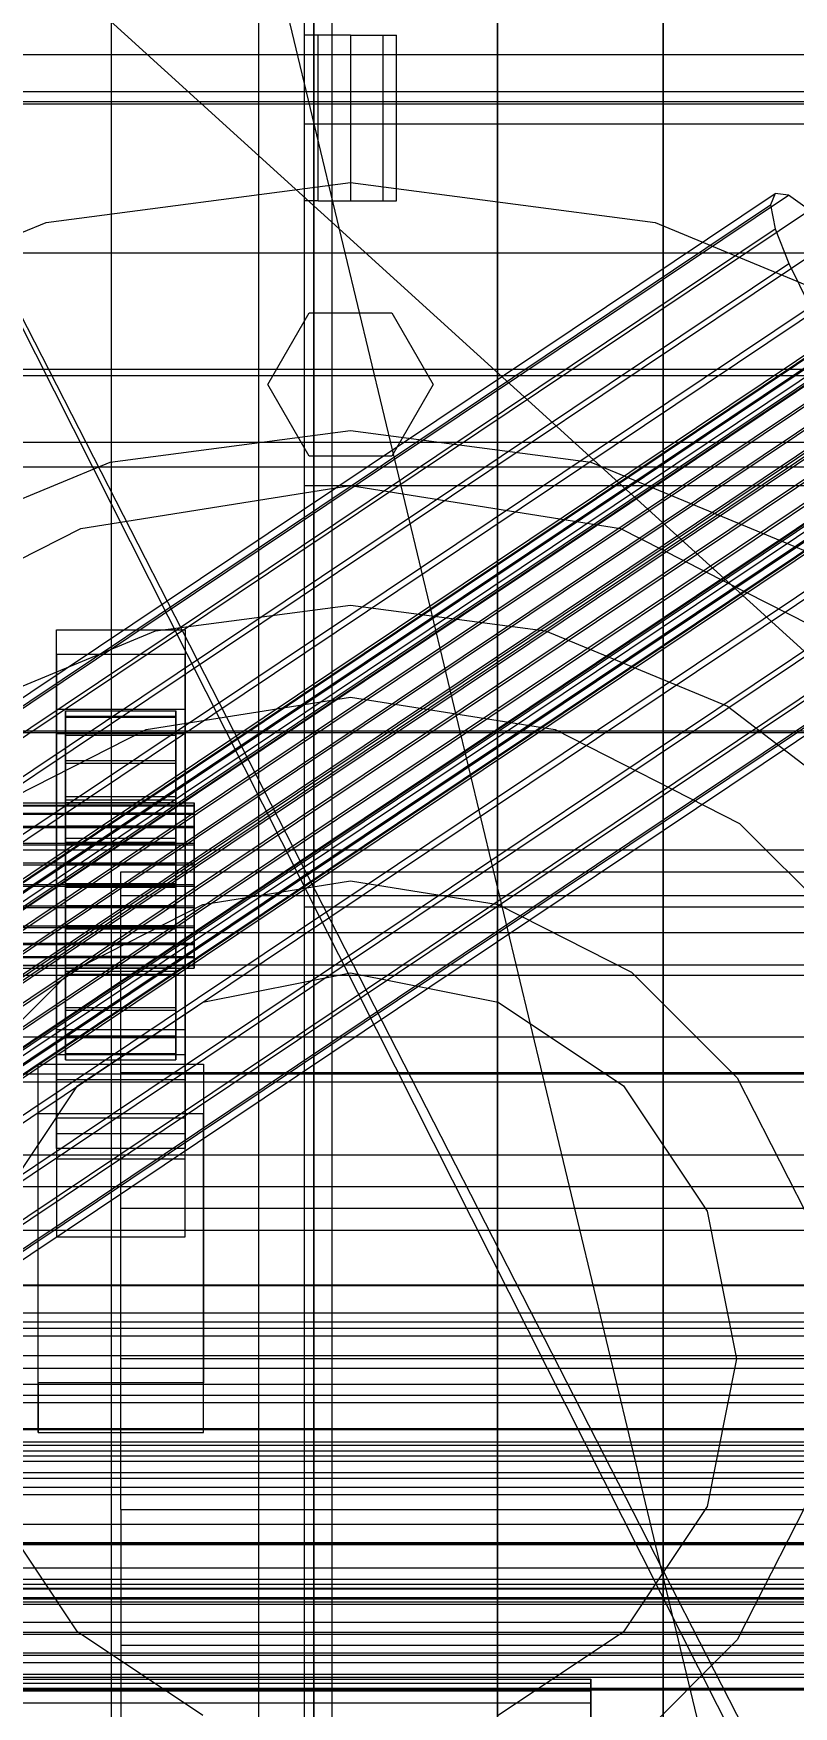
# Model space of a CAD drawing. Header units: millimetres. Extents: x -191664 to 191490, y -197311 to 10263.
# Drawn here: x 250.5 to 333.2, y -30287.8 to -30105.8 of the extents above; entities that cross this region are included whole.
import ezdxf

# ---------------------------------------------------------------- set-up
doc = ezdxf.new("R2010")
doc.units = ezdxf.units.MM
for name, color, linetype, lineweight in [('COTAS_USUARIO', 1, 'Continuous', 0), ('frontal_briquetadora', 7, 'Continuous', 0), ('frontal_C01', 7, 'Continuous', 0), ('frontal_C02', 7, 'Continuous', 0), ('frontal_C03', 7, 'Continuous', 0), ('frontal_dos-mix', 7, 'Continuous', 0), ('frontal_mezcladora', 7, 'Continuous', 0), ('frontal_secador', 7, 'Continuous', 0)]:
    doc.layers.add(name, color=color, linetype=linetype, lineweight=lineweight)
doc.dimstyles.new('PLANTA_100', dxfattribs={"dimtxt": 250, "dimasz": 150, "dimexe": 150, "dimexo": 80, "dimgap": 100, "dimtad": 1, "dimtih": 1, "dimtoh": 1, "dimdec": 1, "dimdsep": 46, "dimcen": 0.09, "dimclrd": 1, "dimclre": 1, "dimclrt": 1, "dimadec": 0, "dimazin": 0, "dimtfac": 1, "dimtdec": 4, "dimtofl": 0, "dimtmove": 0, "dimatfit": 3, "dimfxl": 1, "dimtolj": 1, "dimtzin": 0, "dimarcsym": 0})

# ---------------------------------------------------------------- blocks, each defined once
blk = doc.blocks.new('*D104')
at = {"layer": 'COTAS_USUARIO', "color": 1, "lineweight": -2, "transparency": 16777216}
for p, q in [((1220, -30125), (1220, -29975)), ((100, -30275), (1370, -30275)), ((100, -30730), (1370, -30730)), ((1220, -30880), (1220, -31030))]:
    blk.add_line(p, q, dxfattribs=at)
at = {"layer": 'COTAS_USUARIO', "color": 1, "transparency": 16777216}
for points in [[(1195, -30125), (1245, -30125), (1220, -30275)], [(1195, -30880), (1245, -30880), (1220, -30730)]]:
    blk.add_solid(points, dxfattribs=at)
at = {"layer": 'Defpoints', "color": 0, "transparency": 16777216}
for p in [(20, -30275), (20, -30730), (1220, -30730)]:
    blk.add_point(p, dxfattribs=at)
blk = doc.blocks.new('*D107')
at = {"layer": 'COTAS_USUARIO', "color": 1, "lineweight": -2, "transparency": 16777216}
for p, q in [((100, -29700), (1370, -29700)), ((1220, -29850), (1220, -30125)), ((100, -30275), (1370, -30275))]:
    blk.add_line(p, q, dxfattribs=at)
at = {"layer": 'COTAS_USUARIO', "color": 1, "transparency": 16777216}
for points in [[(1195, -29850), (1245, -29850), (1220, -29700)], [(1195, -30125), (1245, -30125), (1220, -30275)]]:
    blk.add_solid(points, dxfattribs=at)
at = {"layer": 'Defpoints', "color": 0, "transparency": 16777216}
for p in [(20, -29700), (20, -30275), (1220, -30275)]:
    blk.add_point(p, dxfattribs=at)
blk = doc.blocks.new('*D115')
at = {"layer": 'COTAS_USUARIO', "color": 1, "lineweight": -2, "transparency": 16777216}
for p, q in [((100, -29700), (1370, -29700)), ((1220, -29850), (1220, -30125)), ((100, -30275), (1370, -30275))]:
    blk.add_line(p, q, dxfattribs=at)
at = {"layer": 'COTAS_USUARIO', "color": 1, "transparency": 16777216}
for points in [[(1195, -29850), (1245, -29850), (1220, -29700)], [(1195, -30125), (1245, -30125), (1220, -30275)]]:
    blk.add_solid(points, dxfattribs=at)
at = {"layer": 'Defpoints', "color": 0, "transparency": 16777216}
for p in [(20, -29700), (20, -30275), (1220, -30275)]:
    blk.add_point(p, dxfattribs=at)
blk = doc.blocks.new('*D118')
at = {"layer": 'COTAS_USUARIO', "color": 1, "lineweight": -2, "transparency": 16777216}
for p, q in [((1200, -29560), (1200, -29410)), ((80, -29710), (1350, -29710)), ((80, -29990), (1350, -29990)), ((1200, -30140), (1200, -30290))]:
    blk.add_line(p, q, dxfattribs=at)
at = {"layer": 'COTAS_USUARIO', "color": 1, "transparency": 16777216}
for points in [[(1175, -29560), (1225, -29560), (1200, -29710)], [(1175, -30140), (1225, -30140), (1200, -29990)]]:
    blk.add_solid(points, dxfattribs=at)
at = {"layer": 'Defpoints', "color": 0, "transparency": 16777216}
for p in [(0, -29710), (0, -29990), (1200, -29990)]:
    blk.add_point(p, dxfattribs=at)
blk = doc.blocks.new('*D119')
at = {"layer": 'COTAS_USUARIO', "color": 1, "lineweight": -2, "transparency": 16777216}
for p, q in [((1200, -29840), (1200, -29690)), ((80, -29990), (1350, -29990)), ((80, -30270), (1350, -30270)), ((1200, -30420), (1200, -30570))]:
    blk.add_line(p, q, dxfattribs=at)
at = {"layer": 'COTAS_USUARIO', "color": 1, "transparency": 16777216}
for points in [[(1175, -29840), (1225, -29840), (1200, -29990)], [(1175, -30420), (1225, -30420), (1200, -30270)]]:
    blk.add_solid(points, dxfattribs=at)
at = {"layer": 'Defpoints', "color": 0, "transparency": 16777216}
for p in [(0, -29990), (0, -30270), (1200, -30270)]:
    blk.add_point(p, dxfattribs=at)
blk = doc.blocks.new('*D120')
at = {"layer": 'COTAS_USUARIO', "color": 1, "lineweight": -2, "transparency": 16777216}
for p, q in [((1200, -30120), (1200, -29970)), ((80, -30270), (1350, -30270)), ((80, -30550), (1350, -30550)), ((1200, -30700), (1200, -30850))]:
    blk.add_line(p, q, dxfattribs=at)
at = {"layer": 'COTAS_USUARIO', "color": 1, "transparency": 16777216}
for points in [[(1175, -30120), (1225, -30120), (1200, -30270)], [(1175, -30700), (1225, -30700), (1200, -30550)]]:
    blk.add_solid(points, dxfattribs=at)
at = {"layer": 'Defpoints', "color": 0, "transparency": 16777216}
for p in [(0, -30270), (0, -30550), (1200, -30550)]:
    blk.add_point(p, dxfattribs=at)

msp = doc.modelspace()

# ---------------------------------------------------------------- linework, layer by layer
at = {"layer": 'frontal_briquetadora', "color": 9, "true_color": 0xb9c3c2}
for p, q in [((210, -29820), (416.55, -30680)), ((210, -30060), (430, -30260)), ((210, -30060), (430, -30490)), ((210, -30060), (430, -30496)), ((210, -30143), (452, -30143)), ((210, -30181.66), (452, -30181.66)), ((210, -30260), (430, -30260)), ((750, -30270.22), (200, -30270.22)), ((750, -30275), (200, -30275)), ((210, -30275), (452, -30275)), ((750, -30279.78), (200, -30279.78))]:
    msp.add_line(p, q, dxfattribs=at)
at = {"layer": 'frontal_C01', "color": 139, "true_color": 0x354b57}
for p, q in [((-450, -30181.84), (450, -30181.84)), ((450, -30194.65), (-450, -30194.65)), ((-425, -30203.62), (425, -30203.62)), ((450, -30215), (-450, -30215)), ((425, -30214.99), (-425, -30214.99)), ((425, -30219.88), (-425, -30219.88)), ((-450, -30227.81), (450, -30227.81)), ((-425, -30231.25), (425, -30231.25))]:
    msp.add_line(p, q, dxfattribs=at)
at = {"layer": 'frontal_C01', "color": 252, "true_color": 0x83939a}
for p, q in [((-311.15, -30284.83), (311.15, -30284.83)), ((-311.15, -30285.27), (311.15, -30285.27)), ((-311.15, -30286.11), (311.15, -30286.11)), ((311.15, -30285.27), (311.15, -30284.83)), ((311.15, -30284.83), (311.15, -30286.11)), ((311.15, -30287.41), (311.15, -30285.27)), ((311.15, -30286.11), (311.15, -30289.04)), ((-311.15, -30287.41), (311.15, -30287.41)), ((311.15, -30291.1), (311.15, -30287.41))]:
    msp.add_line(p, q, dxfattribs=at)
at = {"layer": 'frontal_C02', "color": 252, "true_color": 0x83939a}
for p, q in [((146.38, -30247.93), (330.69, -30124.45)), ((146.87, -30246.69), (331.18, -30123.21)), ((148.32, -30246.89), (332.63, -30123.4)), ((331.18, -30123.21), (330.69, -30124.45)), ((330.69, -30124.45), (331.2, -30127.05)), ((332.63, -30123.4), (331.18, -30123.21)), ((334.94, -30125.03), (332.63, -30123.4)), ((150.63, -30248.51), (334.94, -30125.03)), ((146.89, -30250.53), (331.2, -30127.05)), ((153.64, -30251.45), (337.95, -30127.97)), ((331.2, -30127.05), (332.66, -30130.83)), ((148.35, -30254.31), (332.66, -30130.83)), ((332.66, -30130.83), (334.98, -30135.53)), ((157.15, -30255.51), (341.46, -30132.02)), ((150.67, -30259.01), (334.98, -30135.53)), ((345.23, -30136.92), (160.92, -30260.4)), ((153.69, -30264.31), (338, -30140.83)), ((164.69, -30265.8), (349, -30142.32)), ((157.21, -30269.85), (341.52, -30146.36)), ((168.21, -30271.34), (352.52, -30147.86)), ((160.98, -30275.25), (345.29, -30151.77)), ((171.23, -30276.64), (355.54, -30153.16)), ((164.75, -30280.15), (349.06, -30156.66)), ((173.55, -30281.34), (357.86, -30157.86)), ((168.26, -30284.2), (352.57, -30160.72)), ((175.02, -30285.12), (359.33, -30161.64)), ((171.28, -30287.14), (355.58, -30163.66)), ((175.52, -30287.72), (359.83, -30164.24)), ((173.58, -30288.77), (357.89, -30165.28)), ((175.03, -30288.96), (359.34, -30165.48))]:
    msp.add_line(p, q, dxfattribs=at)
at = {"layer": 'frontal_C02', "color": 9, "true_color": 0xbac6cb}
for p, q in [((141.04, -30270.66), (354.84, -30127.42)), ((141.22, -30270.22), (355.02, -30126.97)), ((141.73, -30270.29), (355.53, -30127.04)), ((142.55, -30270.86), (356.35, -30127.62)), ((141.22, -30271.58), (355.02, -30128.34)), ((141.74, -30272.92), (355.54, -30129.67)), ((143.62, -30271.9), (357.42, -30128.66)), ((142.56, -30274.58), (356.36, -30131.34)), ((144.86, -30273.34), (358.66, -30130.1)), ((360, -30131.83), (146.2, -30275.07)), ((143.64, -30276.46), (357.43, -30133.22)), ((144.88, -30278.42), (358.68, -30135.18)), ((147.53, -30276.99), (361.33, -30133.75)), ((146.22, -30280.34), (360.02, -30137.09)), ((148.78, -30278.95), (362.58, -30135.71)), ((147.55, -30282.07), (361.35, -30138.83)), ((149.85, -30280.83), (363.65, -30137.59)), ((148.8, -30283.51), (362.6, -30140.27)), ((150.67, -30282.49), (364.47, -30139.25)), ((151.19, -30283.83), (364.99, -30140.59)), ((149.86, -30284.55), (363.66, -30141.31)), ((150.68, -30285.12), (364.48, -30141.88)), ((151.2, -30285.19), (364.99, -30141.95)), ((151.37, -30284.75), (365.17, -30141.51))]:
    msp.add_line(p, q, dxfattribs=at)
at = {"layer": 'frontal_C02', "color": 139, "true_color": 0x354b57}
for p, q in [((-450, -30264.77), (450, -30264.77)), ((450, -30276.46), (-450, -30276.46))]:
    msp.add_line(p, q, dxfattribs=at)
at = {"layer": 'frontal_C03', "color": 139, "true_color": 0x354b57}
for p, q in [((253, -30173.37), (253, -30170.68)), ((253, -30170.68), (267, -30170.68)), ((253, -30216.91), (253, -30170.68)), ((267, -30170.68), (267, -30173.37)), ((267, -30170.68), (267, -30216.91)), ((267, -30173.37), (253, -30173.37)), ((253, -30173.37), (253, -30219.6)), ((267, -30219.6), (267, -30173.37)), ((253, -30181.99), (253, -30179.3)), ((253, -30179.3), (267, -30179.3)), ((253, -30225.52), (253, -30179.3)), ((267, -30179.3), (267, -30181.99)), ((267, -30179.3), (267, -30225.52)), ((267, -30181.99), (253, -30181.99)), ((253, -30181.99), (253, -30228.22)), ((267, -30228.22), (267, -30181.99)), ((-450, -30208.26), (450, -30208.26)), ((253, -30227.1), (253, -30214.17)), ((253, -30214.17), (267, -30214.17)), ((253, -30223.8), (253, -30214.17)), ((267, -30214.17), (267, -30227.1)), ((267, -30214.17), (267, -30223.8)), ((267, -30216.91), (253, -30216.91)), ((253, -30216.91), (253, -30219.6)), ((267, -30219.6), (267, -30216.91)), ((450, -30219.03), (-450, -30219.03)), ((251, -30223.33), (251, -30217.94)), ((251, -30217.94), (269, -30217.94)), ((251, -30252.61), (251, -30217.94)), ((269, -30217.94), (269, -30223.33)), ((269, -30217.94), (269, -30252.61)), ((253, -30219.6), (267, -30219.6)), ((269, -30223.33), (251, -30223.33)), ((251, -30258), (251, -30223.33)), ((267, -30223.8), (253, -30223.8)), ((253, -30223.8), (253, -30236.73)), ((267, -30236.73), (267, -30223.8)), ((269, -30258), (269, -30223.33)), ((267, -30225.52), (253, -30225.52)), ((253, -30225.52), (253, -30228.22)), ((267, -30228.22), (267, -30225.52)), ((267, -30227.1), (253, -30227.1)), ((253, -30227.1), (253, -30236.73)), ((253, -30228.22), (267, -30228.22)), ((267, -30236.73), (267, -30227.1)), ((253, -30236.73), (267, -30236.73)), ((450, -30241.97), (-450, -30241.97)), ((-450, -30247.5), (450, -30247.5)), ((-450, -30252.74), (450, -30252.74)), ((269, -30252.61), (251, -30252.61)), ((251, -30252.61), (251, -30258)), ((269, -30258), (269, -30252.61)), ((450, -30259.06), (-450, -30259.06)), ((251, -30258), (269, -30258)), ((450, -30261.18), (-450, -30261.18)), ((-450, -30272.74), (450, -30272.74))]:
    msp.add_line(p, q, dxfattribs=at)
at = {"layer": 'frontal_C03', "color": 155, "true_color": 0x617580}
for p, q in [((254, -30189.49), (254, -30179.49)), ((254, -30179.49), (254, -30180.08)), ((254, -30179.49), (266, -30179.49)), ((254, -30180.19), (254, -30179.49)), ((254, -30189.77), (254, -30180.08)), ((254, -30180.08), (254, -30181.93)), ((254, -30180.08), (266, -30180.08)), ((254, -30189.82), (254, -30180.19)), ((254, -30180.19), (266, -30180.19)), ((254, -30182.14), (254, -30180.19)), ((266, -30180.08), (266, -30179.49)), ((266, -30179.49), (266, -30189.49)), ((266, -30179.49), (266, -30180.19)), ((266, -30181.93), (266, -30180.08)), ((266, -30180.08), (266, -30189.77)), ((266, -30180.19), (266, -30189.82)), ((266, -30180.19), (266, -30182.14)), ((254, -30190.64), (254, -30181.93)), ((254, -30181.93), (254, -30184.91)), ((254, -30181.93), (266, -30181.93)), ((254, -30190.74), (254, -30182.14)), ((254, -30182.14), (266, -30182.14)), ((254, -30185.2), (254, -30182.14)), ((266, -30184.91), (266, -30181.93)), ((266, -30181.93), (266, -30190.64)), ((266, -30182.14), (266, -30190.74)), ((266, -30182.14), (266, -30185.2)), ((254, -30192.05), (254, -30184.91)), ((254, -30184.91), (254, -30188.81)), ((254, -30184.91), (266, -30184.91)), ((254, -30192.19), (254, -30185.2)), ((254, -30185.2), (266, -30185.2)), ((254, -30189.17), (254, -30185.2)), ((266, -30188.81), (266, -30184.91)), ((266, -30184.91), (266, -30192.05)), ((266, -30185.2), (266, -30192.19)), ((266, -30185.2), (266, -30189.17)), ((254, -30193.9), (254, -30188.81)), ((254, -30188.81), (254, -30193.37)), ((254, -30188.81), (266, -30188.81)), ((254, -30194.07), (254, -30189.17)), ((254, -30189.17), (266, -30189.17)), ((254, -30193.77), (254, -30189.17)), ((254, -30189.77), (254, -30189.49)), ((266, -30189.49), (254, -30189.49)), ((254, -30189.49), (254, -30189.82)), ((254, -30190.64), (254, -30189.77)), ((266, -30189.77), (254, -30189.77)), ((266, -30189.82), (254, -30189.82)), ((254, -30189.82), (254, -30190.74)), ((266, -30193.37), (266, -30188.81)), ((266, -30188.81), (266, -30193.9)), ((266, -30189.17), (266, -30194.07)), ((266, -30189.17), (266, -30193.77)), ((266, -30189.49), (266, -30189.77)), ((266, -30189.82), (266, -30189.49)), ((266, -30189.77), (266, -30190.64)), ((266, -30190.74), (266, -30189.82)), ((254, -30192.05), (254, -30190.64)), ((266, -30190.64), (254, -30190.64)), ((266, -30190.74), (254, -30190.74)), ((254, -30190.74), (254, -30192.19)), ((266, -30190.64), (266, -30192.05)), ((266, -30192.19), (266, -30190.74)), ((254, -30193.9), (254, -30192.05)), ((266, -30192.05), (254, -30192.05)), ((266, -30192.19), (254, -30192.19)), ((254, -30192.19), (254, -30194.07)), ((254, -30193.37), (254, -30196.06)), ((266, -30193.37), (254, -30193.37)), ((254, -30193.37), (254, -30198.28)), ((266, -30192.05), (266, -30193.9)), ((266, -30194.07), (266, -30192.19)), ((266, -30196.06), (266, -30193.37)), ((266, -30198.28), (266, -30193.37)), ((254, -30196.25), (254, -30193.77)), ((254, -30193.77), (266, -30193.77)), ((254, -30198.69), (254, -30193.77)), ((254, -30196.06), (254, -30193.9)), ((266, -30193.9), (254, -30193.9)), ((266, -30194.07), (254, -30194.07)), ((254, -30194.07), (254, -30196.25)), ((266, -30193.77), (266, -30196.25)), ((266, -30193.77), (266, -30198.69)), ((266, -30193.9), (266, -30196.06)), ((266, -30196.25), (266, -30194.07)), ((254, -30196.06), (266, -30196.06)), ((254, -30198.39), (254, -30196.06)), ((266, -30196.25), (254, -30196.25)), ((254, -30196.25), (254, -30198.58)), ((266, -30196.06), (266, -30198.39)), ((266, -30198.58), (266, -30196.25)), ((254, -30198.39), (254, -30198.28)), ((254, -30198.28), (254, -30203.2)), ((254, -30198.28), (266, -30198.28)), ((254, -30200.72), (254, -30198.39)), ((266, -30198.39), (254, -30198.39)), ((254, -30198.58), (254, -30198.69)), ((266, -30198.58), (254, -30198.58)), ((254, -30198.58), (254, -30200.91)), ((254, -30198.69), (266, -30198.69)), ((254, -30203.6), (254, -30198.69)), ((266, -30203.2), (266, -30198.28)), ((266, -30198.28), (266, -30198.39)), ((266, -30198.39), (266, -30200.72)), ((266, -30198.69), (266, -30198.58)), ((266, -30200.91), (266, -30198.58)), ((266, -30198.69), (266, -30203.6)), ((254, -30202.9), (254, -30200.72)), ((254, -30200.72), (254, -30203.2)), ((266, -30200.72), (254, -30200.72)), ((254, -30200.91), (254, -30203.6)), ((266, -30200.91), (254, -30200.91)), ((254, -30200.91), (254, -30203.07)), ((266, -30203.2), (266, -30200.72)), ((266, -30200.72), (266, -30202.9)), ((266, -30203.6), (266, -30200.91)), ((266, -30203.07), (266, -30200.91)), ((254, -30204.78), (254, -30202.9)), ((254, -30202.9), (254, -30207.81)), ((266, -30202.9), (254, -30202.9)), ((254, -30203.07), (254, -30208.16)), ((266, -30203.07), (254, -30203.07)), ((254, -30203.07), (254, -30204.92)), ((254, -30203.2), (254, -30207.81)), ((254, -30203.2), (266, -30203.2)), ((254, -30203.6), (266, -30203.6)), ((254, -30208.16), (254, -30203.6)), ((266, -30207.81), (266, -30202.9)), ((266, -30202.9), (266, -30204.78)), ((266, -30208.16), (266, -30203.07)), ((266, -30204.92), (266, -30203.07)), ((266, -30207.81), (266, -30203.2)), ((266, -30203.6), (266, -30208.16)), ((254, -30206.23), (254, -30204.78)), ((254, -30204.78), (254, -30211.77)), ((266, -30204.78), (254, -30204.78)), ((254, -30204.92), (254, -30212.07)), ((266, -30204.92), (254, -30204.92)), ((254, -30204.92), (254, -30206.33)), ((254, -30207.15), (254, -30206.23)), ((254, -30206.23), (254, -30214.84)), ((266, -30206.23), (254, -30206.23)), ((254, -30206.33), (254, -30215.04)), ((266, -30206.33), (254, -30206.33)), ((254, -30206.33), (254, -30207.2)), ((266, -30211.77), (266, -30204.78)), ((266, -30204.78), (266, -30206.23)), ((266, -30212.07), (266, -30204.92)), ((266, -30206.33), (266, -30204.92)), ((266, -30214.84), (266, -30206.23)), ((266, -30206.23), (266, -30207.15)), ((266, -30215.04), (266, -30206.33)), ((266, -30207.2), (266, -30206.33)), ((254, -30207.49), (254, -30207.15)), ((254, -30207.15), (254, -30216.78)), ((266, -30207.15), (254, -30207.15)), ((254, -30207.2), (254, -30216.89)), ((266, -30207.2), (254, -30207.2)), ((254, -30207.2), (254, -30207.49)), ((254, -30207.49), (254, -30217.48)), ((266, -30207.49), (254, -30207.49)), ((254, -30207.81), (254, -30211.77)), ((254, -30207.81), (266, -30207.81)), ((254, -30208.16), (266, -30208.16)), ((254, -30212.07), (254, -30208.16)), ((266, -30216.78), (266, -30207.15)), ((266, -30207.15), (266, -30207.49)), ((266, -30216.89), (266, -30207.2)), ((266, -30207.49), (266, -30207.2)), ((266, -30217.48), (266, -30207.49)), ((266, -30211.77), (266, -30207.81)), ((266, -30208.16), (266, -30212.07)), ((254, -30211.77), (254, -30214.84)), ((254, -30211.77), (266, -30211.77)), ((266, -30214.84), (266, -30211.77)), ((254, -30212.07), (266, -30212.07)), ((254, -30215.04), (254, -30212.07)), ((266, -30212.07), (266, -30215.04)), ((254, -30214.84), (254, -30216.78)), ((254, -30214.84), (266, -30214.84)), ((254, -30215.04), (266, -30215.04)), ((254, -30216.89), (254, -30215.04)), ((266, -30216.78), (266, -30214.84)), ((266, -30215.04), (266, -30216.89)), ((254, -30216.78), (254, -30217.48)), ((254, -30216.78), (266, -30216.78)), ((254, -30216.89), (266, -30216.89)), ((254, -30217.48), (254, -30216.89)), ((266, -30217.48), (266, -30216.78)), ((266, -30216.89), (266, -30217.48)), ((254, -30217.48), (266, -30217.48))]:
    msp.add_line(p, q, dxfattribs=at)
at = {"layer": 'frontal_C03', "color": 9, "true_color": 0xbac6cb}
for p, q in [((-268, -30189.49), (268, -30189.49)), ((-268, -30189.77), (268, -30189.77)), ((-268, -30189.82), (268, -30189.82)), ((268, -30189.77), (268, -30189.49)), ((268, -30189.49), (268, -30189.82)), ((268, -30190.64), (268, -30189.77)), ((268, -30189.82), (268, -30190.74)), ((-268, -30190.64), (268, -30190.64)), ((-268, -30190.74), (268, -30190.74)), ((268, -30192.05), (268, -30190.64)), ((268, -30190.74), (268, -30192.19)), ((-268, -30192.05), (268, -30192.05)), ((-268, -30192.19), (268, -30192.19)), ((268, -30193.9), (268, -30192.05)), ((268, -30192.19), (268, -30194.07)), ((-268, -30193.9), (268, -30193.9)), ((-268, -30194.07), (268, -30194.07)), ((268, -30196.06), (268, -30193.9)), ((268, -30194.07), (268, -30196.25)), ((268, -30196.06), (-268, -30196.06)), ((-268, -30196.25), (268, -30196.25)), ((268, -30198.39), (268, -30196.06)), ((268, -30196.25), (268, -30198.58)), ((-268, -30198.39), (268, -30198.39)), ((-268, -30198.58), (268, -30198.58)), ((268, -30200.72), (268, -30198.39)), ((268, -30198.58), (268, -30200.91)), ((-268, -30200.72), (268, -30200.72)), ((-268, -30200.91), (268, -30200.91)), ((268, -30202.9), (268, -30200.72)), ((268, -30200.91), (268, -30203.07)), ((-268, -30202.9), (268, -30202.9)), ((-268, -30203.07), (268, -30203.07)), ((268, -30204.78), (268, -30202.9)), ((268, -30203.07), (268, -30204.92)), ((-268, -30204.78), (268, -30204.78)), ((-268, -30204.92), (268, -30204.92)), ((-268, -30206.23), (268, -30206.23)), ((-268, -30206.33), (268, -30206.33)), ((268, -30206.23), (268, -30204.78)), ((268, -30204.92), (268, -30206.33)), ((268, -30207.15), (268, -30206.23)), ((268, -30206.33), (268, -30207.2)), ((-268, -30207.15), (268, -30207.15)), ((-268, -30207.2), (268, -30207.2)), ((-268, -30207.49), (268, -30207.49)), ((268, -30207.49), (268, -30207.15)), ((268, -30207.2), (268, -30207.49))]:
    msp.add_line(p, q, dxfattribs=at)
at = {"layer": 'frontal_dos-mix', "color": 139, "true_color": 0x344b58}
msp.add_line((275, -31980), (275, -29282.5), dxfattribs=at)
at = {"layer": 'frontal_mezcladora', "color": 250, "true_color": 0x33393d}
for p, q in [((280, -30450), (280, -30020)), ((283, -30509.16), (283, -30076.07)), ((301, -30076.07), (301, -30509.16)), ((319, -30076.07), (319, -30509.16)), ((280, -30115.65), (280, -30085.46)), ((283, -30526.41), (283, -30093.32)), ((301, -30526.41), (301, -30093.32)), ((319, -30526.41), (319, -30093.32)), ((280, -30155), (280, -30115.65)), ((280, -30115.65), (345, -30115.65)), ((258.86, -30152.44), (285, -30149)), ((285, -30149), (311.14, -30152.44)), ((234.5, -30162.53), (258.86, -30152.44)), ((311.14, -30152.44), (335.5, -30162.53)), ((280, -30200.82), (280, -30155)), ((280, -30155), (345, -30155)), ((262.75, -30181.52), (285, -30178)), ((285, -30178), (307.25, -30181.52)), ((242.68, -30191.75), (262.75, -30181.52)), ((307.25, -30181.52), (327.32, -30191.75)), ((327.32, -30191.75), (343.25, -30207.68)), ((280, -30250), (280, -30200.82)), ((280, -30200.82), (345, -30200.82)), ((280, -30299.18), (280, -30250)), ((345, -30250), (280, -30250))]:
    msp.add_line(p, q, dxfattribs=at)
at = {"layer": 'frontal_mezcladora', "color": 252, "true_color": 0x8b8c91}
for p, q in [((259, -30456.72), (259, -30036.72)), ((281, -30036.72), (281, -30456.72)), ((259, -30483.28), (259, -30063.28)), ((281, -30483.28), (281, -30063.28))]:
    msp.add_line(p, q, dxfattribs=at)
at = {"layer": 'frontal_mezcladora', "color": 43, "true_color": 0xc5ad48}
for p, q in [((281.46, -30106), (280, -30106)), ((280, -30124), (280, -30106)), ((285, -30106), (281.46, -30106)), ((281.46, -30124), (281.46, -30106)), ((285, -30106), (288.54, -30106)), ((285, -30106), (285, -30124)), ((288.54, -30106), (290, -30106)), ((288.54, -30124), (288.54, -30106)), ((290, -30124), (290, -30106)), ((281.46, -30124), (280, -30124)), ((281.46, -30124), (285, -30124)), ((285, -30124), (288.54, -30124)), ((288.54, -30124), (290, -30124))]:
    msp.add_line(p, q, dxfattribs=at)
at = {"layer": 'frontal_mezcladora', "color": 107, "true_color": 0x248357}
for p, q in [((251.87, -30126.36), (285, -30122)), ((285, -30122), (318.13, -30126.36)), ((221, -30139.15), (251.87, -30126.36)), ((318.13, -30126.36), (349, -30139.15)), ((268.93, -30200.55), (285, -30198)), ((285, -30198), (301.07, -30200.55)), ((254.44, -30207.93), (268.93, -30200.55)), ((301.07, -30200.55), (315.56, -30207.93)), ((242.93, -30219.44), (254.44, -30207.93)), ((315.56, -30207.93), (327.07, -30219.44)), ((327.07, -30219.44), (334.45, -30233.93)), ((334.45, -30266.07), (327.07, -30280.56)), ((327.07, -30280.56), (315.56, -30292.07))]:
    msp.add_line(p, q, dxfattribs=at)
at = {"layer": 'frontal_mezcladora', "color": 43, "true_color": 0xe7bf45}
for p, q in [((276, -30144), (280.5, -30136.21)), ((280.5, -30136.21), (289.5, -30136.21)), ((289.5, -30136.21), (294, -30144)), ((280.5, -30151.79), (276, -30144)), ((294, -30144), (289.5, -30151.79)), ((289.5, -30151.79), (280.5, -30151.79))]:
    msp.add_line(p, q, dxfattribs=at)
at = {"layer": 'frontal_mezcladora', "color": 9, "true_color": 0xc6c9c8}
for p, q in [((255.64, -30159.65), (285, -30155)), ((285, -30155), (314.36, -30159.65)), ((229.16, -30173.14), (255.64, -30159.65)), ((314.36, -30159.65), (340.84, -30173.14)), ((260, -30199.59), (260, -30197)), ((260, -30197), (360, -30197)), ((260, -30207.12), (260, -30199.59)), ((260, -30199.59), (360, -30199.59)), ((260, -30218.85), (260, -30207.12)), ((260, -30207.12), (360, -30207.12)), ((268.93, -30211.2), (285, -30208)), ((285, -30208), (301.07, -30211.2)), ((255.3, -30220.3), (268.93, -30211.2)), ((301.07, -30211.2), (314.7, -30220.3)), ((260, -30233.62), (260, -30218.85)), ((260, -30218.85), (360, -30218.85)), ((246.2, -30233.93), (255.3, -30220.3)), ((314.7, -30220.3), (323.8, -30233.93)), ((260, -30250), (260, -30233.62)), ((260, -30233.62), (360, -30233.62)), ((323.8, -30233.93), (327, -30250)), ((260, -30266.38), (260, -30250)), ((360, -30250), (260, -30250)), ((327, -30250), (323.8, -30266.07)), ((255.3, -30279.7), (246.2, -30266.07)), ((260, -30266.38), (260, -30281.15)), ((260, -30266.38), (360, -30266.38)), ((323.8, -30266.07), (314.7, -30279.7)), ((268.93, -30288.8), (255.3, -30279.7)), ((314.7, -30279.7), (301.07, -30288.8)), ((260, -30281.15), (260, -30292.88)), ((260, -30281.15), (360, -30281.15))]:
    msp.add_line(p, q, dxfattribs=at)
at = {"layer": 'frontal_mezcladora', "color": 254, "true_color": 0xdce0df}
for p, q in [((263.78, -30170.79), (285, -30168)), ((285, -30168), (306.22, -30170.79)), ((244, -30178.99), (263.78, -30170.79)), ((306.22, -30170.79), (326, -30178.99)), ((326, -30178.99), (342.98, -30192.02))]:
    msp.add_line(p, q, dxfattribs=at)
at = {"layer": 'frontal_secador', "color": 253, "true_color": 0xa4b0b5}
for p, q in [((1360, -30108.14), (-1360, -30108.14)), ((1360, -30112.14), (-1360, -30112.14)), ((1360, -30113.5), (-1360, -30113.5)), ((1250, -30113.25), (-1250, -30113.25)), ((1250, -30129.71), (-1250, -30129.71)), ((1250, -30142.35), (-1250, -30142.35)), ((1250, -30150.29), (-1250, -30150.29)), ((1250, -30153), (-1250, -30153)), ((1250, -30274), (-1250, -30274)), ((1250, -30274.55), (-1250, -30274.55)), ((1250, -30276.14), (-1250, -30276.14)), ((1250, -30276.71), (-1250, -30276.71)), ((1250, -30278.69), (-1250, -30278.69)), ((1320, -30282), (-1320, -30282)), ((1320, -30282.27), (-1320, -30282.27)), ((1250, -30282), (-1250, -30282)), ((1320, -30283.07), (-1320, -30283.07)), ((1320, -30284.34), (-1320, -30284.34)), ((1250, -30284.65), (-1250, -30284.65)), ((1320, -30286), (-1320, -30286)), ((1250, -30285.86), (-1250, -30285.86))]:
    msp.add_line(p, q, dxfattribs=at)
at = {"layer": 'frontal_secador', "color": 254, "true_color": 0xd2d7cc}
for p, q in [((-1250, -30236), (1250, -30236)), ((1250, -30276), (-1250, -30276))]:
    msp.add_line(p, q, dxfattribs=at)
at = {"layer": 'frontal_secador', "color": 253, "true_color": 0xa8b3b5}
for p, q in [((-1250, -30242), (1250, -30242)), ((1250, -30246), (-1250, -30246)), ((1250, -30264), (-1250, -30264)), ((-1250, -30268), (1250, -30268)), ((1250, -30280), (-1250, -30280)), ((-1250, -30286), (1250, -30286))]:
    msp.add_line(p, q, dxfattribs=at)
at = {"layer": 'frontal_secador', "color": 9, "true_color": 0xc7cdbf}
for p, q in [((-1250, -30245), (1250, -30245)), ((-1250, -30246.66), (1250, -30246.66)), ((1250, -30249.66), (-1250, -30249.66)), ((-1250, -30251), (1250, -30251)), ((1250, -30254), (-1250, -30254)), ((-1250, -30254.73), (1250, -30254.73)), ((-1250, -30257.59), (1250, -30257.59)), ((1250, -30257.73), (-1250, -30257.73)), ((-1250, -30259.39), (1250, -30259.39)), ((-1250, -30260), (1250, -30260)), ((1250, -30260.59), (-1250, -30260.59)), ((1250, -30262.39), (-1250, -30262.39)), ((1250, -30263), (-1250, -30263))]:
    msp.add_line(p, q, dxfattribs=at)

# ---------------------------------------------------------------- dimensions: what is measured, and where the dimension line sits
at = {"layer": 'COTAS_USUARIO'}
for p1, p2, picture, middle in [((0, -29710), (0, -29990), '*D118', (1200, -29850)), ((0, -29990), (0, -30270), '*D119', (1200, -30130)), ((20, -29700), (20, -30275), '*D107', (1220, -29987.5)), ((20, -29700), (20, -30275), '*D115', (1220, -29987.5)), ((0, -30270), (0, -30550), '*D120', (1200, -30410)), ((20, -30275), (20, -30730), '*D104', (1220, -30502.5))]:
    dim = msp.add_aligned_dim(p1=p1, p2=p2, distance=1200, dimstyle='PLANTA_100', dxfattribs=at)
    dim.commit()
    dim.dimension.update_dxf_attribs({"geometry": picture, "text_midpoint": middle})

doc.saveas('drawing.dxf')
